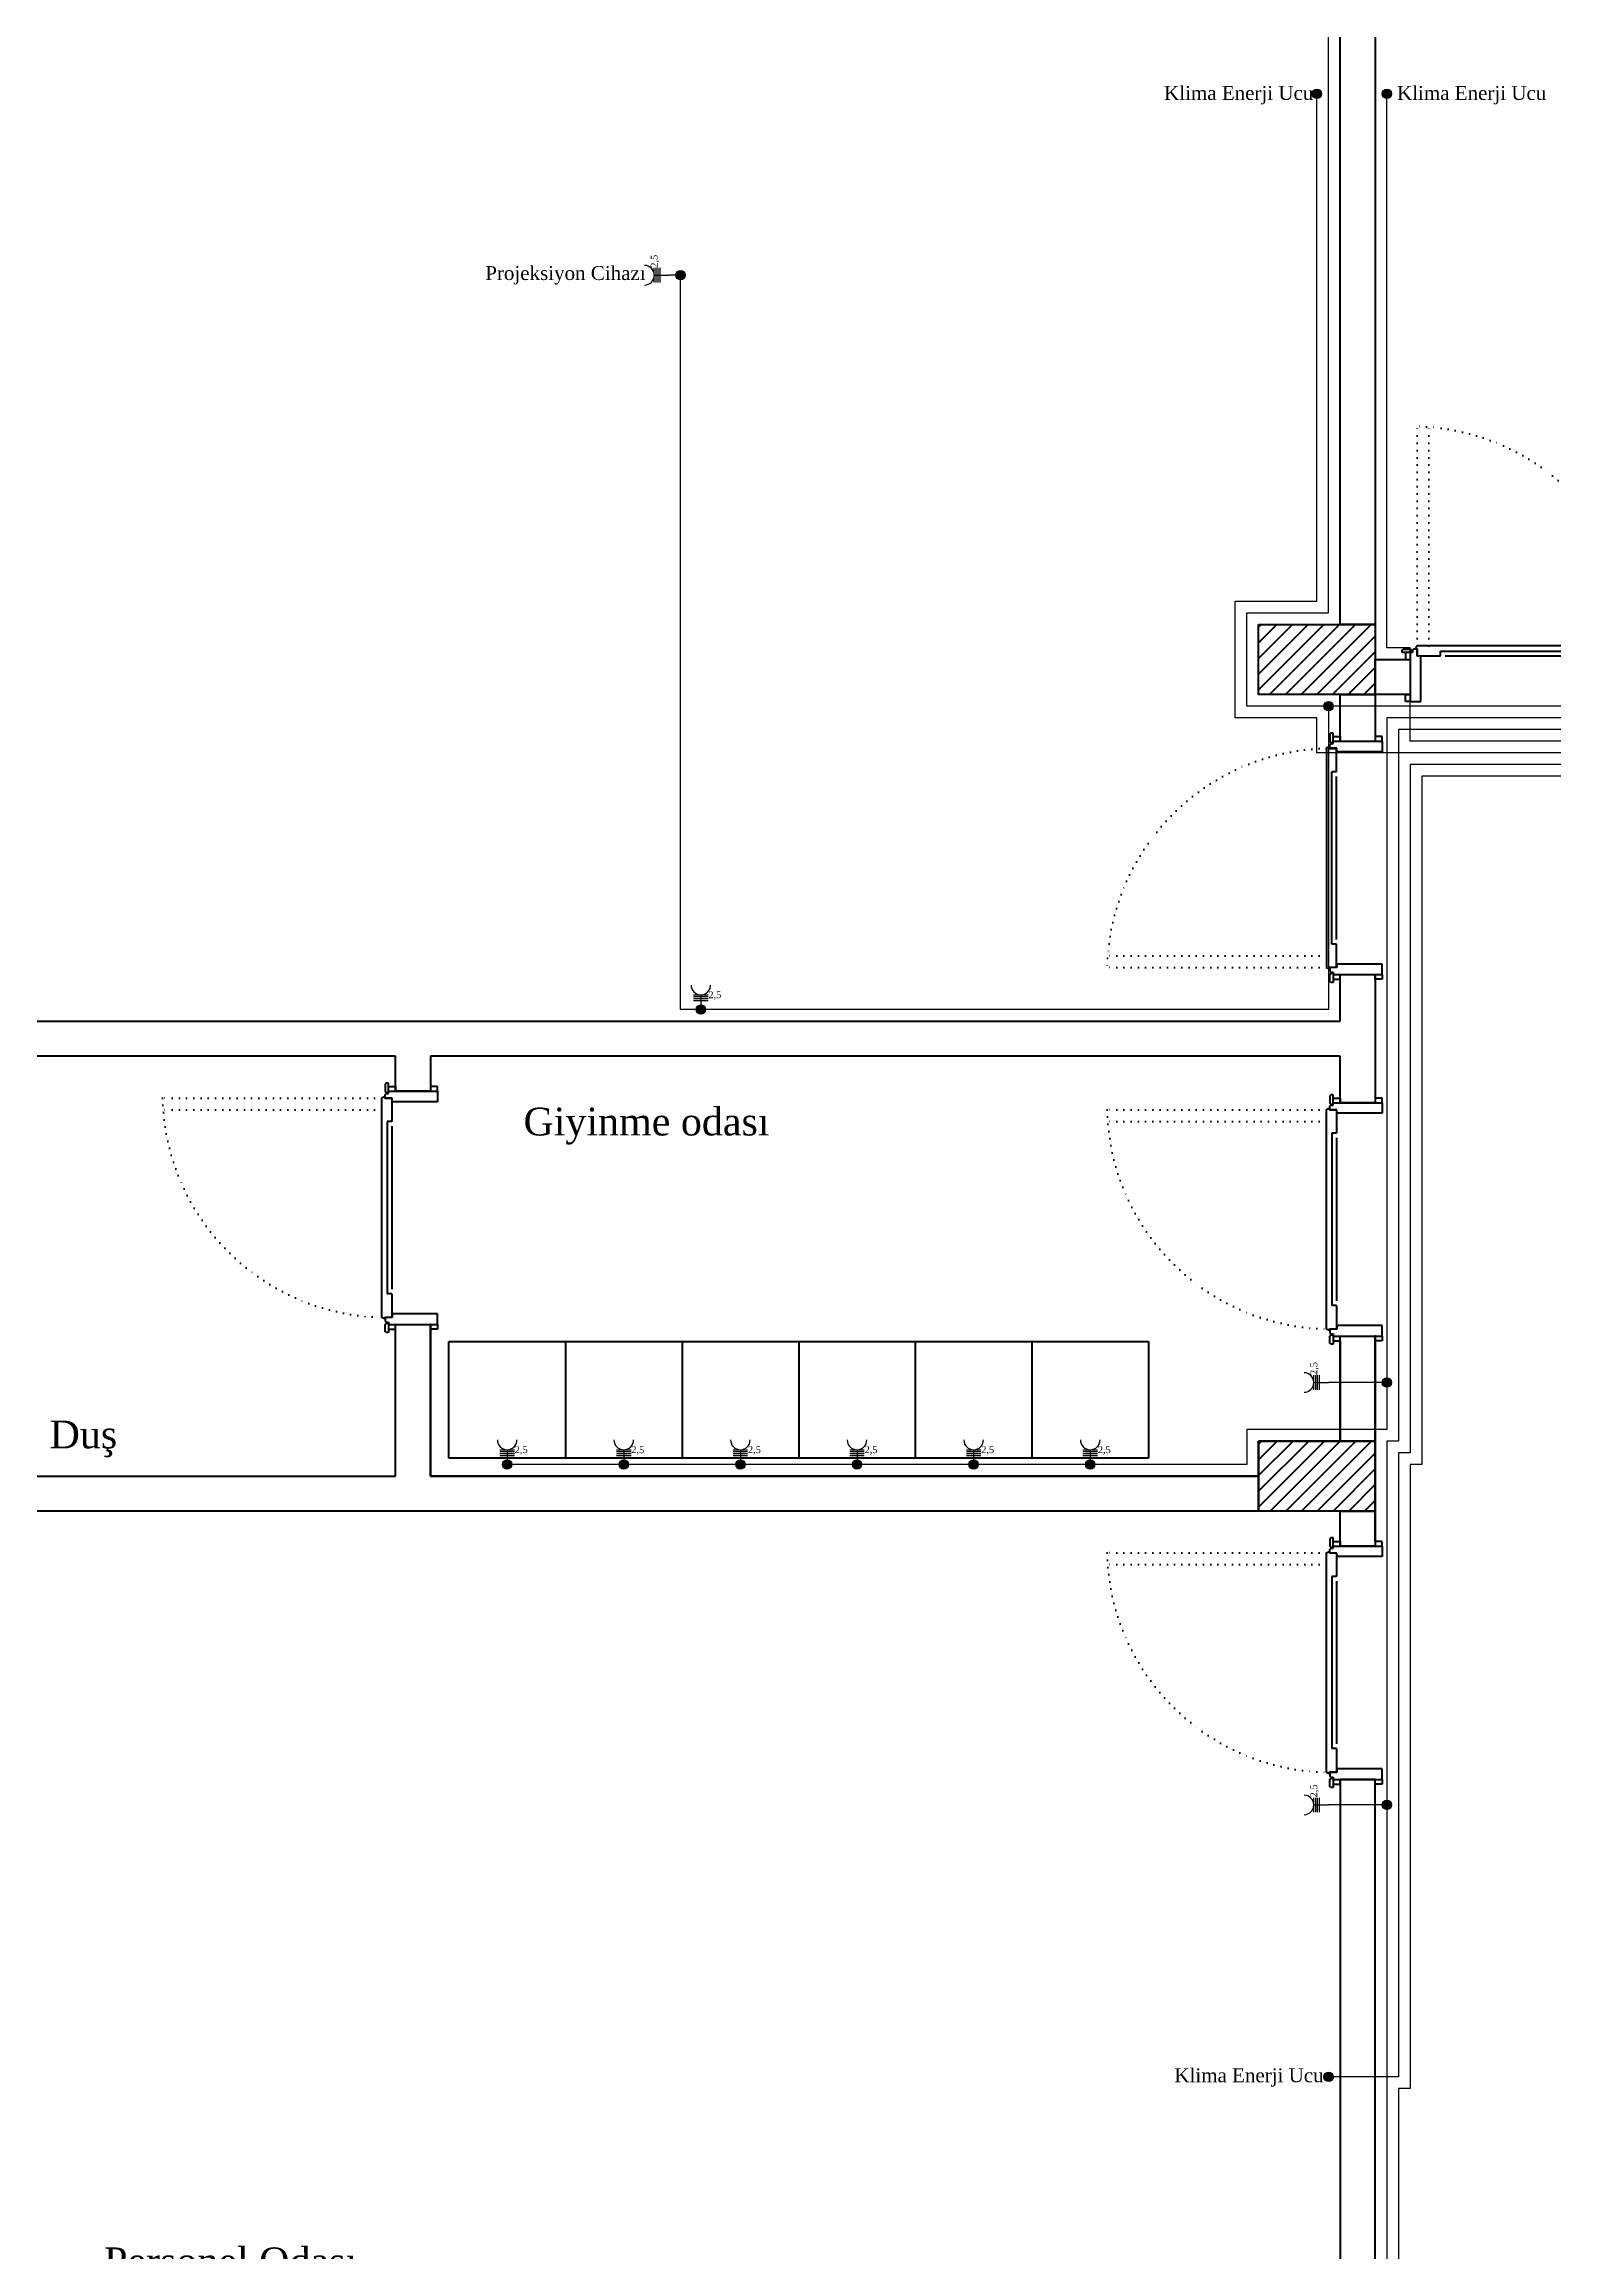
# Model space of a CAD drawing. Header units: millimetres. Extents: x 2046 to 14753, y 2361 to 29276.
# Drawn here: x 6680 to 7328, y 21453 to 22400 of the extents above; entities that cross this region are included whole.
import ezdxf

# ---------------------------------------------------------------- set-up
doc = ezdxf.new("R2010")
doc.units = ezdxf.units.MM
doc.linetypes.add('ACAD_ISO07W100', pattern=[3, 0, -3])
doc.layers.add('A.O. DUVAR', color=7, linetype='Continuous', lineweight=50)
doc.layers.add('priz', color=12, linetype='Continuous', lineweight=25)
doc.layers.add('aydınlatma', color=3, linetype='Continuous')
doc.layers.add('Sorti Kesiti', color=7, linetype='Continuous')
doc.styles.add('A.O. MALZEME', font='times.ttf', dxfattribs={"height": 10})
doc.styles.add('Mimari Yazı', font='times.ttf')

# ---------------------------------------------------------------- blocks, each defined once
blk = doc.blocks.new('*U84')
at = {"layer": 'priz'}
for p, q in [((-5.2, 10.5), (5.2, 10.5)), ((-5.2, 9.2), (5.2, 9.2)), ((-5.2, 7.8), (5.2, 7.8)), ((-5.2, 6.4), (5.2, 6.4)), ((0, 10.5), (0, 0))]:
    blk.add_line(p, q, dxfattribs=at)
blk.add_arc((0, 17.5), 7, 180, 0, dxfattribs=at)
at = {"layer": 'Sorti Kesiti', "style": 'Mimari Yazı'}
blk.add_text('2,5', height=4.9, dxfattribs=at).set_placement((5.4, 8.1))
blk = doc.blocks.new('*U85')
at = {"layer": 'priz'}
for p, q in [((-5.2, 10.5), (5.2, 10.5)), ((-5.2, 9.2), (5.2, 9.2)), ((-5.2, 7.8), (5.2, 7.8)), ((-5.2, 6.4), (5.2, 6.4)), ((0, 10.5), (0, 0))]:
    blk.add_line(p, q, dxfattribs=at)
blk.add_arc((0, 17.5), 7, 180, 0, dxfattribs=at)
at = {"layer": 'Sorti Kesiti', "style": 'Mimari Yazı'}
blk.add_text('2,5', height=4.9, dxfattribs=at).set_placement((5.4, 8.1))
blk = doc.blocks.new('*U86')
at = {"layer": 'priz'}
for p, q in [((-5.2, 10.5), (5.2, 10.5)), ((-5.2, 9.2), (5.2, 9.2)), ((-5.2, 7.8), (5.2, 7.8)), ((-5.2, 6.4), (5.2, 6.4)), ((0, 10.5), (0, 0))]:
    blk.add_line(p, q, dxfattribs=at)
blk.add_arc((0, 17.5), 7, 180, 0, dxfattribs=at)
at = {"layer": 'Sorti Kesiti', "style": 'Mimari Yazı'}
blk.add_text('2,5', height=4.9, dxfattribs=at).set_placement((5.4, 8.1))
blk = doc.blocks.new('*U87')
at = {"layer": 'priz'}
for p, q in [((-5.2, 10.5), (5.2, 10.5)), ((-5.2, 9.2), (5.2, 9.2)), ((-5.2, 7.8), (5.2, 7.8)), ((-5.2, 6.4), (5.2, 6.4)), ((0, 10.5), (0, 0))]:
    blk.add_line(p, q, dxfattribs=at)
blk.add_arc((0, 17.5), 7, 180, 0, dxfattribs=at)
at = {"layer": 'Sorti Kesiti', "style": 'Mimari Yazı'}
blk.add_text('2,5', height=4.9, dxfattribs=at).set_placement((5.4, 8.1))
blk = doc.blocks.new('buat priz')
at = {"layer": 'aydınlatma'}
h = blk.add_hatch(color=1, dxfattribs=at)
h.set_gradient(color1=(153, 27, 30), color2=(248, 153, 30), tint=1)
edge = h.paths.add_edge_path()
edge.add_arc((0, 0), 2, 0, 360)
at = {"layer": 'aydınlatma', "color": 1}
blk.add_circle((0, 0), 2, dxfattribs=at)
blk = doc.blocks.new('*U206')
at = {"layer": 'priz'}
for p, q in [((-5.2, 10.5), (5.2, 10.5)), ((-5.2, 9.2), (5.2, 9.2)), ((-5.2, 7.8), (5.2, 7.8)), ((-5.2, 6.4), (5.2, 6.4)), ((0, 10.5), (0, 0))]:
    blk.add_line(p, q, dxfattribs=at)
blk.add_arc((0, 17.5), 7, 180, 0, dxfattribs=at)
at = {"layer": 'Sorti Kesiti', "style": 'Mimari Yazı'}
blk.add_text('2,5', height=4.9, dxfattribs=at).set_placement((5.4, 8.1))

msp = doc.modelspace()

# ---------------------------------------------------------------- linework, layer by layer
at = {"layer": 'A.O. DUVAR'}
for p, q in [((7236.152, 22150.858), (7236.152, 22605.858)), ((7251.152, 22605.858), (7251.152, 22150.858)), ((7201.152, 22120.858), (7201.152, 22150.858)), ((7201.152, 22150.858), (7251.152, 22150.858)), ((7251.152, 22150.858), (7236.152, 22150.858)), ((7251.152, 22150.858), (7251.152, 22120.858)), ((7251.152, 22135.858), (7266.152, 22135.858)), ((7251.152, 22120.858), (7251.152, 22135.858)), ((7262.675, 22139.86), (7263.175, 22140.36)), ((7262.675, 22138.91), (7262.675, 22139.86)), ((7266.675, 22138.91), (7262.675, 22138.91)), ((7263.175, 22140.36), (7266.175, 22140.36)), ((7266.152, 22138.86), (7264.152, 22138.86)), ((7264.152, 22138.86), (7264.152, 22135.86)), ((7264.152, 22135.86), (7266.152, 22135.86)), ((7267.1, 22138.86), (7266.152, 22138.86)), ((7266.152, 22138.86), (7266.152, 22135.86)), ((7266.152, 22135.86), (7266.152, 22120.86)), ((7266.152, 22135.858), (7266.152, 22120.858)), ((7266.175, 22140.36), (7266.675, 22139.86)), ((7266.675, 22139.86), (7266.675, 22138.91)), ((7267.6, 22140.36), (7267.1, 22139.86)), ((7267.1, 22139.86), (7267.1, 22138.86)), ((7269.152, 22140.36), (7267.6, 22140.36)), ((7269.1, 22141.788), (7268.6, 22140.922)), ((7268.6, 22140.922), (7268.6, 22140.422)), ((7268.6, 22140.422), (7269.225, 22140.422)), ((7363.153, 22141.788), (7269.1, 22141.788)), ((7269.152, 22137.36), (7269.152, 22140.36)), ((7270.652, 22137.36), (7269.152, 22137.36)), ((7269.225, 22137.421), (7269.225, 22140.422)), ((7269.225, 22137.421), (7272.153, 22137.422)), ((7270.652, 22117.86), (7270.652, 22137.36)), ((7272.153, 22137.422), (7279.152, 22137.422)), ((7279.152, 22139.422), (7352.968, 22139.422)), ((7279.152, 22137.426), (7279.152, 22139.422)), ((7281.152, 22137.422), (7350.968, 22137.422)), ((7251.152, 22120.858), (7201.152, 22120.858)), ((7236.152, 22100.858), (7236.152, 22120.858)), ((7236.152, 22120.858), (7251.152, 22120.858)), ((7251.152, 22120.858), (7251.152, 22100.858)), ((7266.152, 22120.858), (7251.152, 22120.858)), ((7264.152, 22117.86), (7264.152, 22120.86)), ((7264.152, 22120.86), (7266.152, 22120.86)), ((7266.152, 22117.86), (7264.152, 22117.86)), ((7266.152, 22120.86), (7266.152, 22117.86)), ((7266.152, 22117.86), (7270.652, 22117.86)), ((7231.091, 22098.359), (7230.225, 22097.859)), ((7230.225, 22097.859), (7230.225, 22003.806)), ((7231.591, 22098.359), (7231.091, 22098.359)), ((7231.591, 22098.359), (7231.591, 22097.674)), ((7231.591, 22097.674), (7234.591, 22097.674)), ((7232.152, 22104.336), (7231.652, 22103.836)), ((7231.652, 22103.836), (7231.652, 22100.836)), ((7231.652, 22100.836), (7232.152, 22100.336)), ((7231.652, 22099.336), (7232.152, 22099.836)), ((7231.652, 22097.858), (7231.652, 22099.336)), ((7234.652, 22097.858), (7231.652, 22097.858)), ((7233.102, 22104.336), (7232.152, 22104.336)), ((7232.152, 22100.336), (7233.102, 22100.336)), ((7232.152, 22099.836), (7233.152, 22099.836)), ((7233.102, 22100.336), (7233.102, 22104.336)), ((7233.152, 22100.858), (7233.152, 22102.858)), ((7233.152, 22102.858), (7236.152, 22102.858)), ((7233.152, 22100.858), (7236.152, 22100.858)), ((7233.152, 22099.836), (7233.152, 22100.858)), ((7234.591, 22087.674), (7234.591, 22097.674)), ((7234.652, 22096.358), (7234.652, 22097.858)), ((7254.152, 22096.358), (7234.652, 22096.358)), ((7236.152, 22102.858), (7236.152, 22100.858)), ((7236.152, 22100.858), (7251.152, 22100.858)), ((7254.152, 22102.858), (7251.152, 22102.858)), ((7251.152, 22102.858), (7251.152, 22100.858)), ((7251.152, 22100.858), (7254.152, 22100.858)), ((7254.152, 22100.858), (7254.152, 22102.858)), ((7254.152, 22100.858), (7254.152, 22096.358)), ((7232.591, 22013.858), (7232.591, 22087.674)), ((7234.591, 22087.674), (7232.591, 22087.674)), ((7234.591, 22015.858), (7234.591, 22085.674)), ((7234.586, 22013.858), (7232.591, 22013.858)), ((7234.591, 22006.859), (7234.591, 22013.858)), ((7230.225, 22003.806), (7231.091, 22003.306)), ((7231.091, 22003.306), (7231.591, 22003.306)), ((7231.591, 22003.306), (7231.591, 22003.931)), ((7234.591, 22003.931), (7231.591, 22003.931)), ((7231.652, 22003.858), (7231.652, 22002.306)), ((7234.652, 22003.858), (7231.652, 22003.858)), ((7231.652, 22002.306), (7232.152, 22001.806)), ((7231.652, 22000.881), (7232.152, 22001.381)), ((7232.152, 22001.806), (7233.152, 22001.806)), ((7232.152, 22001.381), (7233.102, 22001.381)), ((7233.102, 22001.381), (7233.102, 21997.381)), ((7233.152, 22001.806), (7233.152, 22000.858)), ((7234.591, 22003.931), (7234.591, 22006.859)), ((7254.152, 22005.358), (7234.652, 22005.358)), ((7234.652, 22005.358), (7234.652, 22003.858)), ((7254.152, 22000.858), (7254.152, 22005.358)), ((7231.652, 21997.881), (7231.652, 22000.881)), ((7232.152, 21997.381), (7231.652, 21997.881)), ((7233.102, 21997.381), (7232.152, 21997.381)), ((7233.152, 22000.858), (7233.152, 21998.858)), ((7233.152, 22000.858), (7236.152, 22000.858)), ((7233.152, 21998.858), (7236.152, 21998.858)), ((7236.152, 22000.858), (7251.152, 22000.858)), ((7236.152, 21998.858), (7236.152, 22000.858)), ((7236.152, 21980.858), (7236.152, 22000.858)), ((7236.152, 22000.858), (7251.152, 22000.858)), ((7251.152, 21998.858), (7251.152, 22000.858)), ((7251.152, 22000.858), (7254.152, 22000.858)), ((7251.152, 22000.858), (7251.152, 21945.858)), ((7254.152, 21998.858), (7251.152, 21998.858)), ((7254.152, 22000.858), (7254.152, 21998.858)), ((6656.152, 21980.858), (7236.152, 21980.858)), ((6831.152, 21965.858), (6656.152, 21965.858)), ((6831.152, 21950.858), (6831.152, 21965.858)), ((7236.152, 21965.858), (6846.152, 21965.858)), ((6846.152, 21965.858), (6846.152, 21950.858)), ((7236.152, 21945.858), (7236.152, 21965.858)), ((6827.152, 21954.336), (6826.652, 21953.836)), ((6826.652, 21953.836), (6826.652, 21950.836)), ((6828.102, 21954.336), (6827.152, 21954.336)), ((6828.102, 21950.336), (6828.102, 21954.336)), ((6825.225, 21947.911), (6826.091, 21948.411)), ((6825.225, 21853.858), (6825.225, 21947.911)), ((6826.091, 21948.411), (6826.591, 21948.411)), ((6826.591, 21948.411), (6826.591, 21947.786)), ((6829.591, 21947.786), (6826.591, 21947.786)), ((6826.652, 21950.836), (6827.152, 21950.336)), ((6826.652, 21949.411), (6827.152, 21949.911)), ((6826.652, 21947.858), (6826.652, 21949.411)), ((6829.652, 21947.858), (6826.652, 21947.858)), ((6827.152, 21950.336), (6828.102, 21950.336)), ((6827.152, 21949.911), (6828.152, 21949.911)), ((6828.152, 21950.858), (6828.152, 21952.858)), ((6828.152, 21952.858), (6831.152, 21952.858)), ((6828.152, 21949.911), (6828.152, 21950.858)), ((6828.152, 21950.858), (6831.152, 21950.858)), ((6829.591, 21947.786), (6829.591, 21944.858)), ((6829.591, 21944.858), (6829.591, 21937.858)), ((6829.652, 21946.358), (6829.652, 21947.858)), ((6849.152, 21946.358), (6829.652, 21946.358)), ((6831.152, 21952.858), (6831.152, 21950.858)), ((6831.152, 21950.858), (6846.152, 21950.858)), ((6846.152, 21950.858), (6831.152, 21950.858)), ((6849.152, 21952.858), (6846.152, 21952.858)), ((6846.152, 21952.858), (6846.152, 21950.858)), ((6846.152, 21950.858), (6849.152, 21950.858)), ((6849.152, 21950.858), (6849.152, 21952.858)), ((6849.152, 21950.858), (6849.152, 21946.358)), ((7232.152, 21949.336), (7231.652, 21948.836)), ((7231.652, 21948.836), (7231.652, 21945.836)), ((7231.652, 21945.836), (7232.152, 21945.336)), ((7231.652, 21944.411), (7232.152, 21944.911)), ((7231.652, 21942.858), (7231.652, 21944.411)), ((7233.102, 21949.336), (7232.152, 21949.336)), ((7232.152, 21945.336), (7233.102, 21945.336)), ((7232.152, 21944.911), (7233.152, 21944.911)), ((7233.102, 21945.336), (7233.102, 21949.336)), ((7233.152, 21945.858), (7233.152, 21947.858)), ((7233.152, 21947.858), (7236.152, 21947.858)), ((7233.152, 21944.911), (7233.152, 21945.858)), ((7233.152, 21945.858), (7236.152, 21945.858)), ((7236.152, 21947.858), (7236.152, 21945.858)), ((7236.152, 21945.858), (7251.152, 21945.858)), ((7251.152, 21945.858), (7236.152, 21945.858)), ((7254.152, 21947.858), (7251.152, 21947.858)), ((7251.152, 21947.858), (7251.152, 21945.858)), ((7251.152, 21945.858), (7254.152, 21945.858)), ((7254.152, 21945.858), (7254.152, 21947.858)), ((7254.152, 21945.858), (7254.152, 21941.358)), ((6827.591, 21937.858), (6827.591, 21864.043)), ((6829.586, 21937.858), (6827.591, 21937.858)), ((6829.591, 21935.858), (6829.591, 21866.043)), ((7230.225, 21942.911), (7231.091, 21943.411)), ((7230.225, 21848.858), (7230.225, 21942.911)), ((7231.091, 21943.411), (7231.591, 21943.411)), ((7231.591, 21943.411), (7231.591, 21942.786)), ((7234.591, 21942.786), (7231.591, 21942.786)), ((7234.652, 21942.858), (7231.652, 21942.858)), ((7234.591, 21942.786), (7234.591, 21939.858)), ((7234.591, 21939.858), (7234.591, 21932.858)), ((7234.652, 21941.358), (7234.652, 21942.858)), ((7254.152, 21941.358), (7234.652, 21941.358)), ((7232.591, 21932.858), (7232.591, 21859.043)), ((7234.586, 21932.858), (7232.591, 21932.858)), ((7234.591, 21930.858), (7234.591, 21861.043)), ((6829.591, 21864.043), (6827.591, 21864.043)), ((6829.591, 21864.043), (6829.591, 21854.043)), ((6826.091, 21853.358), (6825.225, 21853.858)), ((6826.591, 21853.358), (6826.091, 21853.358)), ((6826.591, 21853.358), (6826.591, 21854.043)), ((6826.591, 21854.043), (6829.591, 21854.043)), ((6829.652, 21853.858), (6826.652, 21853.858)), ((6826.652, 21853.858), (6826.652, 21852.381)), ((6826.652, 21852.381), (6827.152, 21851.881)), ((6826.652, 21850.881), (6827.152, 21851.381)), ((6826.652, 21847.881), (6826.652, 21850.881)), ((6827.152, 21851.881), (6828.152, 21851.881)), ((6827.152, 21851.381), (6828.102, 21851.381)), ((6828.102, 21851.381), (6828.102, 21847.381)), ((6828.152, 21851.881), (6828.152, 21850.858)), ((6828.152, 21850.858), (6831.152, 21850.858)), ((6828.152, 21850.858), (6828.152, 21848.858)), ((6849.152, 21855.358), (6829.652, 21855.358)), ((6829.652, 21855.358), (6829.652, 21853.858)), ((6831.152, 21850.858), (6846.152, 21850.858)), ((6831.152, 21848.858), (6831.152, 21850.858)), ((6831.152, 21785.858), (6831.152, 21850.858)), ((6831.152, 21850.858), (6846.152, 21850.858)), ((6846.152, 21848.858), (6846.152, 21850.858)), ((6846.152, 21850.858), (6849.152, 21850.858)), ((6846.152, 21850.858), (6846.152, 21785.858)), ((6849.152, 21850.858), (6849.152, 21855.358)), ((6849.152, 21850.858), (6849.152, 21848.858)), ((7234.591, 21859.043), (7232.591, 21859.043)), ((7234.591, 21859.043), (7234.591, 21849.043)), ((7254.152, 21850.358), (7234.652, 21850.358)), ((7234.652, 21850.358), (7234.652, 21848.858)), ((7254.152, 21845.858), (7254.152, 21850.358)), ((6827.152, 21847.381), (6826.652, 21847.881)), ((6828.102, 21847.381), (6827.152, 21847.381)), ((6828.152, 21848.858), (6831.152, 21848.858)), ((6846.152, 21785.858), (6846.152, 21848.858)), ((6849.152, 21848.858), (6846.152, 21848.858)), ((7231.091, 21848.358), (7230.225, 21848.858)), ((7231.591, 21848.358), (7231.091, 21848.358)), ((7231.591, 21848.358), (7231.591, 21849.043)), ((7231.591, 21849.043), (7234.591, 21849.043)), ((7234.652, 21848.858), (7231.652, 21848.858)), ((7231.652, 21848.858), (7231.652, 21847.381)), ((7231.652, 21847.381), (7232.152, 21846.881)), ((7231.652, 21845.881), (7232.152, 21846.381)), ((7231.652, 21842.881), (7231.652, 21845.881)), ((7232.152, 21842.381), (7231.652, 21842.881)), ((7232.152, 21846.881), (7233.152, 21846.881)), ((7232.152, 21846.381), (7233.102, 21846.381)), ((7233.102, 21842.381), (7232.152, 21842.381)), ((7233.102, 21846.381), (7233.102, 21842.381)), ((7233.152, 21846.881), (7233.152, 21845.858)), ((7233.152, 21845.858), (7236.152, 21845.858)), ((7233.152, 21845.858), (7233.152, 21843.858)), ((7233.152, 21843.858), (7236.152, 21843.858)), ((7236.152, 21845.858), (7251.152, 21845.858)), ((7236.152, 21843.858), (7236.152, 21845.858)), ((7236.152, 21845.858), (7251.152, 21845.858)), ((7236.152, 21800.858), (7236.152, 21845.858)), ((7236.152, 21843.858), (7236.152, 21800.858)), ((7251.152, 21843.858), (7251.152, 21845.858)), ((7251.152, 21845.858), (7254.152, 21845.858)), ((7251.152, 21845.858), (7251.152, 21800.858)), ((7251.152, 21757.858), (7251.152, 21843.858)), ((7254.152, 21843.858), (7251.152, 21843.858)), ((7254.152, 21845.858), (7254.152, 21843.858)), ((7236.152, 21800.858), (7201.152, 21800.858)), ((7201.152, 21800.858), (7201.152, 21785.858)), ((7201.152, 21770.858), (7201.152, 21800.858)), ((7201.152, 21800.858), (7251.152, 21800.858)), ((7251.152, 21800.858), (7236.152, 21800.858)), ((7251.152, 21800.858), (7251.152, 21770.858)), ((6671.152, 21785.858), (6831.152, 21785.858)), ((7201.152, 21785.858), (6846.152, 21785.858)), ((6846.152, 21785.858), (7201.152, 21785.858)), ((7201.152, 21785.858), (7201.152, 21770.858)), ((7201.152, 21770.858), (6671.152, 21770.858)), ((7251.152, 21770.858), (7201.152, 21770.858)), ((7236.152, 21770.858), (7251.152, 21770.858)), ((7236.152, 21755.858), (7236.152, 21770.858)), ((7251.152, 21770.858), (7251.152, 21755.858)), ((7232.152, 21759.336), (7231.652, 21758.836)), ((7231.652, 21758.836), (7231.652, 21755.836)), ((7231.652, 21755.836), (7232.152, 21755.336)), ((7233.102, 21759.336), (7232.152, 21759.336)), ((7232.152, 21755.336), (7233.102, 21755.336)), ((7233.102, 21755.336), (7233.102, 21759.336)), ((7233.152, 21755.858), (7233.152, 21757.858)), ((7233.152, 21757.858), (7236.152, 21757.858)), ((7233.152, 21754.911), (7233.152, 21755.858)), ((7233.152, 21755.858), (7236.152, 21755.858)), ((7236.152, 21757.858), (7236.152, 21755.858)), ((7236.152, 21755.858), (7251.152, 21755.858)), ((7251.152, 21755.858), (7236.152, 21755.858)), ((7254.152, 21757.858), (7251.152, 21757.858)), ((7251.152, 21757.858), (7251.152, 21755.858)), ((7251.152, 21755.858), (7254.152, 21755.858)), ((7254.152, 21755.858), (7254.152, 21757.858)), ((7254.152, 21755.858), (7254.152, 21751.358)), ((7230.225, 21752.911), (7231.091, 21753.411)), ((7230.225, 21658.858), (7230.225, 21752.911)), ((7231.091, 21753.411), (7231.591, 21753.411)), ((7231.591, 21753.411), (7231.591, 21752.786)), ((7234.591, 21752.786), (7231.591, 21752.786)), ((7231.652, 21754.411), (7232.152, 21754.911)), ((7231.652, 21752.858), (7231.652, 21754.411)), ((7234.652, 21752.858), (7231.652, 21752.858)), ((7232.152, 21754.911), (7233.152, 21754.911)), ((7234.591, 21752.786), (7234.591, 21749.858)), ((7234.591, 21749.858), (7234.591, 21742.858)), ((7234.652, 21751.358), (7234.652, 21752.858)), ((7254.152, 21751.358), (7234.652, 21751.358)), ((7232.591, 21742.858), (7232.591, 21669.043)), ((7234.586, 21742.858), (7232.591, 21742.858)), ((7234.591, 21740.858), (7234.591, 21671.043)), ((7234.591, 21669.043), (7232.591, 21669.043)), ((7234.591, 21669.043), (7234.591, 21659.043)), ((7231.091, 21658.358), (7230.225, 21658.858)), ((7231.591, 21658.358), (7231.091, 21658.358)), ((7231.591, 21658.358), (7231.591, 21659.043)), ((7231.591, 21659.043), (7234.591, 21659.043)), ((7234.652, 21658.858), (7231.652, 21658.858)), ((7231.652, 21658.858), (7231.652, 21657.381)), ((7231.652, 21657.381), (7232.152, 21656.881)), ((7231.652, 21655.881), (7232.152, 21656.381)), ((7231.652, 21652.881), (7231.652, 21655.881)), ((7232.152, 21652.381), (7231.652, 21652.881)), ((7232.152, 21656.881), (7233.152, 21656.881)), ((7232.152, 21656.381), (7233.102, 21656.381)), ((7233.102, 21652.381), (7232.152, 21652.381)), ((7233.102, 21656.381), (7233.102, 21652.381)), ((7233.152, 21656.881), (7233.152, 21655.858)), ((7233.152, 21655.858), (7236.152, 21655.858)), ((7233.152, 21655.858), (7233.152, 21653.858)), ((7233.152, 21653.858), (7236.152, 21653.858)), ((7254.152, 21660.358), (7234.652, 21660.358)), ((7234.652, 21660.358), (7234.652, 21658.858)), ((7236.152, 21655.858), (7251.152, 21655.858)), ((7236.152, 21653.858), (7236.152, 21655.858)), ((7251.152, 21655.858), (7236.152, 21655.858)), ((7236.152, 21655.858), (7236.152, 21400.858)), ((7251.152, 21653.858), (7251.152, 21655.858)), ((7251.152, 21655.858), (7254.152, 21655.858)), ((7251.152, 21400.858), (7251.152, 21655.858)), ((7254.152, 21653.858), (7251.152, 21653.858)), ((7254.152, 21655.858), (7254.152, 21660.358)), ((7254.152, 21655.858), (7254.152, 21653.858))]:
    msp.add_line(p, q, dxfattribs=at)
at = {"layer": 'A.O. DUVAR', "linetype": 'ACAD_ISO07W100'}
for p, q in [((7269.1, 22141.788), (7269.1, 22235.788)), ((7274.1, 22141.788), (7274.1, 22235.788)), ((7230.225, 22008.806), (7136.225, 22008.806)), ((7230.225, 22003.806), (7136.225, 22003.806)), ((6825.225, 21947.911), (6731.225, 21947.911)), ((6825.225, 21942.911), (6731.225, 21942.911)), ((7230.225, 21942.911), (7136.225, 21942.911)), ((7230.225, 21937.911), (7136.225, 21937.911)), ((7230.225, 21752.911), (7136.225, 21752.911)), ((7230.225, 21747.911), (7136.225, 21747.911))]:
    msp.add_line(p, q, dxfattribs=at)
at = {"layer": 'A.O. DUVAR', "linetype": 'Continuous', "ltscale": 10}
for p, q in [((7201.152, 22149.791), (7202.22, 22150.858)), ((7201.152, 22143.055), (7208.955, 22150.858)), ((7201.152, 22136.32), (7215.69, 22150.858)), ((7201.152, 22129.585), (7222.426, 22150.858)), ((7201.152, 22122.85), (7229.161, 22150.858)), ((7202.68, 22147.951), (7202.68, 22147.951)), ((7205.896, 22120.858), (7235.896, 22150.858)), ((7206.048, 22144.584), (7206.048, 22144.584)), ((7209.416, 22147.951), (7209.416, 22147.951)), ((7212.631, 22120.858), (7242.631, 22150.858)), ((7212.783, 22144.584), (7212.783, 22144.584)), ((7216.151, 22147.951), (7216.151, 22147.951)), ((7219.366, 22120.858), (7249.366, 22150.858)), ((7219.518, 22144.584), (7219.518, 22144.584)), ((7222.886, 22147.951), (7222.886, 22147.951)), ((7226.102, 22120.858), (7251.152, 22145.909)), ((7226.254, 22144.584), (7226.254, 22144.584)), ((7229.621, 22147.951), (7229.621, 22147.951)), ((7232.989, 22144.584), (7232.989, 22144.584)), ((7236.356, 22147.951), (7236.356, 22147.951)), ((7239.724, 22144.584), (7239.724, 22144.584)), ((7243.092, 22147.951), (7243.092, 22147.951)), ((7246.459, 22144.584), (7246.459, 22144.584)), ((7249.827, 22147.951), (7249.827, 22147.951)), ((7202.68, 22141.216), (7202.68, 22141.216)), ((7202.68, 22134.481), (7202.68, 22134.481)), ((7206.048, 22137.848), (7206.048, 22137.848)), ((7209.416, 22141.216), (7209.416, 22141.216)), ((7209.416, 22134.481), (7209.416, 22134.481)), ((7212.783, 22137.848), (7212.783, 22137.848)), ((7216.151, 22141.216), (7216.151, 22141.216)), ((7216.151, 22134.481), (7216.151, 22134.481)), ((7219.518, 22137.848), (7219.518, 22137.848)), ((7222.886, 22141.216), (7222.886, 22141.216)), ((7222.886, 22134.481), (7222.886, 22134.481)), ((7226.254, 22137.848), (7226.254, 22137.848)), ((7229.621, 22141.216), (7229.621, 22141.216)), ((7229.621, 22134.481), (7229.621, 22134.481)), ((7232.837, 22120.858), (7251.152, 22139.174)), ((7232.989, 22137.848), (7232.989, 22137.848)), ((7236.356, 22141.216), (7236.356, 22141.216)), ((7236.356, 22134.481), (7236.356, 22134.481)), ((7239.724, 22137.848), (7239.724, 22137.848)), ((7243.092, 22141.216), (7243.092, 22141.216)), ((7243.092, 22134.481), (7243.092, 22134.481)), ((7246.459, 22137.848), (7246.459, 22137.848)), ((7249.827, 22141.216), (7249.827, 22141.216)), ((7249.827, 22134.481), (7249.827, 22134.481)), ((7202.68, 22127.746), (7202.68, 22127.746)), ((7206.048, 22131.113), (7206.048, 22131.113)), ((7206.048, 22124.378), (7206.048, 22124.378)), ((7209.416, 22127.746), (7209.416, 22127.746)), ((7212.783, 22131.113), (7212.783, 22131.113)), ((7212.783, 22124.378), (7212.783, 22124.378)), ((7216.151, 22127.746), (7216.151, 22127.746)), ((7219.518, 22131.113), (7219.518, 22131.113)), ((7219.518, 22124.378), (7219.518, 22124.378)), ((7222.886, 22127.746), (7222.886, 22127.746)), ((7226.254, 22131.113), (7226.254, 22131.113)), ((7226.254, 22124.378), (7226.254, 22124.378)), ((7229.621, 22127.746), (7229.621, 22127.746)), ((7232.989, 22131.113), (7232.989, 22131.113)), ((7232.989, 22124.378), (7232.989, 22124.378)), ((7236.356, 22127.746), (7236.356, 22127.746)), ((7239.572, 22120.858), (7251.152, 22132.439)), ((7239.724, 22131.113), (7239.724, 22131.113)), ((7239.724, 22124.378), (7239.724, 22124.378)), ((7243.092, 22127.746), (7243.092, 22127.746)), ((7246.307, 22120.858), (7251.152, 22125.703)), ((7246.459, 22131.113), (7246.459, 22131.113)), ((7246.459, 22124.378), (7246.459, 22124.378)), ((7249.827, 22127.746), (7249.827, 22127.746)), ((7202.68, 22121.01), (7202.68, 22121.01)), ((7209.416, 22121.01), (7209.416, 22121.01)), ((7216.151, 22121.01), (7216.151, 22121.01)), ((7222.886, 22121.01), (7222.886, 22121.01)), ((7229.621, 22121.01), (7229.621, 22121.01)), ((7236.356, 22121.01), (7236.356, 22121.01)), ((7243.092, 22121.01), (7243.092, 22121.01)), ((7249.827, 22121.01), (7249.827, 22121.01)), ((7201.152, 21799.561), (7202.45, 21800.858)), ((7201.152, 21792.825), (7209.185, 21800.858)), ((7201.152, 21786.09), (7215.92, 21800.858)), ((7201.152, 21779.355), (7222.656, 21800.858)), ((7201.152, 21772.62), (7229.391, 21800.858)), ((7202.68, 21797.721), (7202.68, 21797.721)), ((7206.048, 21794.354), (7206.048, 21794.354)), ((7206.126, 21770.858), (7236.126, 21800.858)), ((7209.416, 21797.721), (7209.416, 21797.721)), ((7212.783, 21794.354), (7212.783, 21794.354)), ((7212.861, 21770.858), (7242.861, 21800.858)), ((7216.151, 21797.721), (7216.151, 21797.721)), ((7219.518, 21794.354), (7219.518, 21794.354)), ((7219.596, 21770.858), (7249.596, 21800.858)), ((7222.886, 21797.721), (7222.886, 21797.721)), ((7226.254, 21794.354), (7226.254, 21794.354)), ((7226.332, 21770.858), (7251.152, 21795.679)), ((7229.621, 21797.721), (7229.621, 21797.721)), ((7232.989, 21794.354), (7232.989, 21794.354)), ((7236.356, 21797.721), (7236.356, 21797.721)), ((7239.724, 21794.354), (7239.724, 21794.354)), ((7243.092, 21797.721), (7243.092, 21797.721)), ((7246.459, 21794.354), (7246.459, 21794.354)), ((7249.827, 21797.721), (7249.827, 21797.721)), ((7202.68, 21790.986), (7202.68, 21790.986)), ((7202.68, 21784.251), (7202.68, 21784.251)), ((7206.048, 21787.618), (7206.048, 21787.618)), ((7209.416, 21790.986), (7209.416, 21790.986)), ((7209.416, 21784.251), (7209.416, 21784.251)), ((7212.783, 21787.618), (7212.783, 21787.618)), ((7216.151, 21790.986), (7216.151, 21790.986)), ((7216.151, 21784.251), (7216.151, 21784.251)), ((7219.518, 21787.618), (7219.518, 21787.618)), ((7222.886, 21790.986), (7222.886, 21790.986)), ((7222.886, 21784.251), (7222.886, 21784.251)), ((7226.254, 21787.618), (7226.254, 21787.618)), ((7229.621, 21790.986), (7229.621, 21790.986)), ((7229.621, 21784.251), (7229.621, 21784.251)), ((7232.989, 21787.618), (7232.989, 21787.618)), ((7233.067, 21770.858), (7251.152, 21788.944)), ((7236.356, 21790.986), (7236.356, 21790.986)), ((7236.356, 21784.251), (7236.356, 21784.251)), ((7239.724, 21787.618), (7239.724, 21787.618)), ((7243.092, 21790.986), (7243.092, 21790.986)), ((7243.092, 21784.251), (7243.092, 21784.251)), ((7246.459, 21787.618), (7246.459, 21787.618)), ((7249.827, 21790.986), (7249.827, 21790.986)), ((7249.827, 21784.251), (7249.827, 21784.251)), ((7202.68, 21777.516), (7202.68, 21777.516)), ((7206.048, 21780.883), (7206.048, 21780.883)), ((7206.048, 21774.148), (7206.048, 21774.148)), ((7209.416, 21777.516), (7209.416, 21777.516)), ((7212.783, 21780.883), (7212.783, 21780.883)), ((7212.783, 21774.148), (7212.783, 21774.148)), ((7216.151, 21777.516), (7216.151, 21777.516)), ((7219.518, 21780.883), (7219.518, 21780.883)), ((7219.518, 21774.148), (7219.518, 21774.148)), ((7222.886, 21777.516), (7222.886, 21777.516)), ((7226.254, 21780.883), (7226.254, 21780.883)), ((7226.254, 21774.148), (7226.254, 21774.148)), ((7229.621, 21777.516), (7229.621, 21777.516)), ((7232.989, 21780.883), (7232.989, 21780.883)), ((7232.989, 21774.148), (7232.989, 21774.148)), ((7236.356, 21777.516), (7236.356, 21777.516)), ((7239.724, 21780.883), (7239.724, 21780.883)), ((7239.724, 21774.148), (7239.724, 21774.148)), ((7239.802, 21770.858), (7251.152, 21782.209)), ((7243.092, 21777.516), (7243.092, 21777.516)), ((7246.459, 21780.883), (7246.459, 21780.883)), ((7246.459, 21774.148), (7246.459, 21774.148)), ((7246.537, 21770.858), (7251.152, 21775.473)), ((7249.827, 21777.516), (7249.827, 21777.516))]:
    msp.add_line(p, q, dxfattribs=at)
at = {"layer": 'A.O. DUVAR', "linetype": 'Continuous'}
for p, q in [((6853.969, 21793.555), (6853.969, 21843.555)), ((6853.969, 21843.555), (7153.969, 21843.555)), ((6903.969, 21843.555), (6903.969, 21793.555)), ((6953.969, 21843.555), (6953.969, 21793.555)), ((7003.969, 21843.555), (7003.969, 21793.555)), ((7053.969, 21843.555), (7053.969, 21793.555)), ((7103.969, 21843.555), (7103.969, 21793.555)), ((7153.969, 21843.555), (7153.969, 21793.555)), ((7153.969, 21793.555), (6853.969, 21793.555))]:
    msp.add_line(p, q, dxfattribs=at)
at = {"layer": 'A.O. DUVAR', "linetype": 'ACAD_ISO07W100'}
for centre, start, end in [((7266.869, 22139.556), 1.360046, 88.672043), ((7232.457, 22001.575), 91.360046, 178.672043), ((6827.457, 21950.141), 181.327957, 268.639954), ((7232.457, 21945.141), 181.327957, 268.639954), ((7232.457, 21755.141), 181.327957, 268.639954)]:
    msp.add_arc(centre, 96.258, start, end, dxfattribs=at)
at = {"layer": 'A.O. DUVAR'}
for p in [(7251.152, 22100.858), (6846.152, 21850.858), (7251.152, 21845.858), (7251.152, 21655.858)]:
    msp.add_point(p, dxfattribs=at)
at = {"layer": 'priz'}
for points in [[(7231.144, 22115.858), (7196.144, 22115.858), (7196.144, 22155.858), (7231.144, 22155.858), (7231.144, 22600.858), (7196.144, 22600.858), (7196.144, 22615.858), (7108.652, 22615.858)], [(7741.144, 22285.858), (7771.144, 22285.858), (7771.144, 22225.858), (7751.144, 22225.858), (7751.144, 22100.858), (7746.144, 22100.858), (7746.144, 22095.858), (7226.144, 22095.858), (7226.144, 22110.858), (7191.144, 22110.858), (7191.144, 22160.858), (7226.144, 22160.858), (7226.144, 22378.358)], [(7741.144, 22280.858), (7766.144, 22280.858), (7766.144, 22230.858), (7746.144, 22230.858), (7746.144, 22105.858), (7741.144, 22105.858), (7741.144, 22100.858), (7266.144, 22100.858), (7266.144, 22140.858), (7256.144, 22140.858), (7256.144, 22378.358)], [(6953.344, 22300.593), (6948.344, 22300.593)], [(6953.344, 21985.858), (6953.344, 22300.593)], [(7741.144, 22295.858), (7741.144, 22295.858), (7781.144, 22295.858), (7781.144, 22215.858), (7761.144, 22215.858), (7761.144, 22090.858), (7756.144, 22090.858), (7756.144, 22085.858), (7271.144, 22085.858), (7271.144, 21790.858), (7266.144, 21790.858), (7266.144, 21523.358), (7261.144, 21523.358), (7261.144, 21148.274), (7231.144, 21148.274)], [(7741.144, 22290.858), (7741.144, 22290.858), (7776.144, 22290.858), (7776.144, 22220.858), (7756.144, 22220.858), (7756.144, 22095.858), (7751.144, 22095.858), (7751.144, 22090.858), (7266.144, 22090.858), (7266.144, 21795.858), (7261.144, 21795.858), (7261.144, 21528.358), (7231.144, 21528.358)], [(7741.144, 22270.858), (7756.144, 22270.858), (7756.144, 22240.858), (7736.144, 22240.858), (7736.144, 22105.858), (7261.144, 22105.858), (7261.144, 21800.858), (7256.144, 21800.858), (7256.144, 20975.858), (7243.644, 20975.858)], [(7741.144, 22265.858), (7741.144, 22265.858), (7751.144, 22265.858), (7751.144, 22245.858), (7731.144, 22245.858), (7731.144, 22110.858), (7256.144, 22110.858), (7256.144, 21805.858), (7196.144, 21805.858), (7196.144, 21790.858), (6903.969, 21790.858), (6878.969, 21790.858)], [(7741.144, 22260.858), (7746.144, 22260.858), (7746.144, 22250.858), (7726.144, 22250.858), (7726.144, 22115.858), (7231.144, 22115.858), (7231.144, 21985.858), (6953.344, 21985.858)], [(7256.144, 21825.973), (7231.144, 21825.973)], [(7256.144, 21644.906), (7231.144, 21644.906)]]:
    msp.add_lwpolyline(points, dxfattribs=at)

# ---------------------------------------------------------------- block references
for p in [(7226.144, 22378.358), (7256.144, 22378.358), (6953.344, 22300.593), (7231.144, 22115.858), (6962.012, 21985.858), (7256.144, 21825.973), (6878.969, 21790.858), (6928.969, 21790.858), (6978.969, 21790.858), (7028.969, 21790.858), (7078.969, 21790.858), (7128.969, 21790.858), (7256.144, 21644.906), (7231.144, 21528.358)]:
    msp.add_blockref('buat priz', p, dxfattribs=at)
at = {"layer": 'priz', "xscale": 0.6, "yscale": 0.6, "zscale": 0.6, "rotation": 90}
for name, p in [('*U206', (6948.344, 22300.593)), ('*U86', (7231.144, 21825.973)), ('*U87', (7231.144, 21644.906))]:
    msp.add_blockref(name, p, dxfattribs=at)
at = {"layer": 'priz', "xscale": 0.6, "yscale": 0.6, "zscale": 0.6}
for name, p in [('*U84', (6962.012, 21985.858)), ('*U85', (6878.969, 21790.858)), ('*U85', (6928.969, 21790.858)), ('*U85', (6978.969, 21790.858)), ('*U85', (7028.969, 21790.858)), ('*U85', (7078.969, 21790.858)), ('*U85', (7128.969, 21790.858))]:
    msp.add_blockref(name, p, dxfattribs=at)

# ---------------------------------------------------------------- texts
at = {"layer": 'A.O. DUVAR', "style": 'A.O. MALZEME'}
for s, height, p in [('Giyinme odası', 11.91743, (6885.961, 21931.877)), ('Duş', 11.9174, (6682.77, 21797.754)), ('Personel Odası', 11.91743, (6706.143, 21443.331, 3.5))]:
    msp.add_text(s, height=height, dxfattribs=at).set_placement(p)
at = {"layer": 'priz', "style": 'A.O. MALZEME'}
for s, p in [('Klima Enerji Ucu', (7160.642, 22375.737, 3.5)), ('Klima Enerji Ucu', (7260.515, 22375.737, 3.5)), ('Projeksiyon Cihazı', (6869.589, 22298.549, 3.5)), ('Klima Enerji Ucu', (7165.051, 21526.056, 3.5))]:
    msp.add_text(s, height=5.95872, dxfattribs=at).set_placement(p)

doc.saveas('drawing.dxf')
